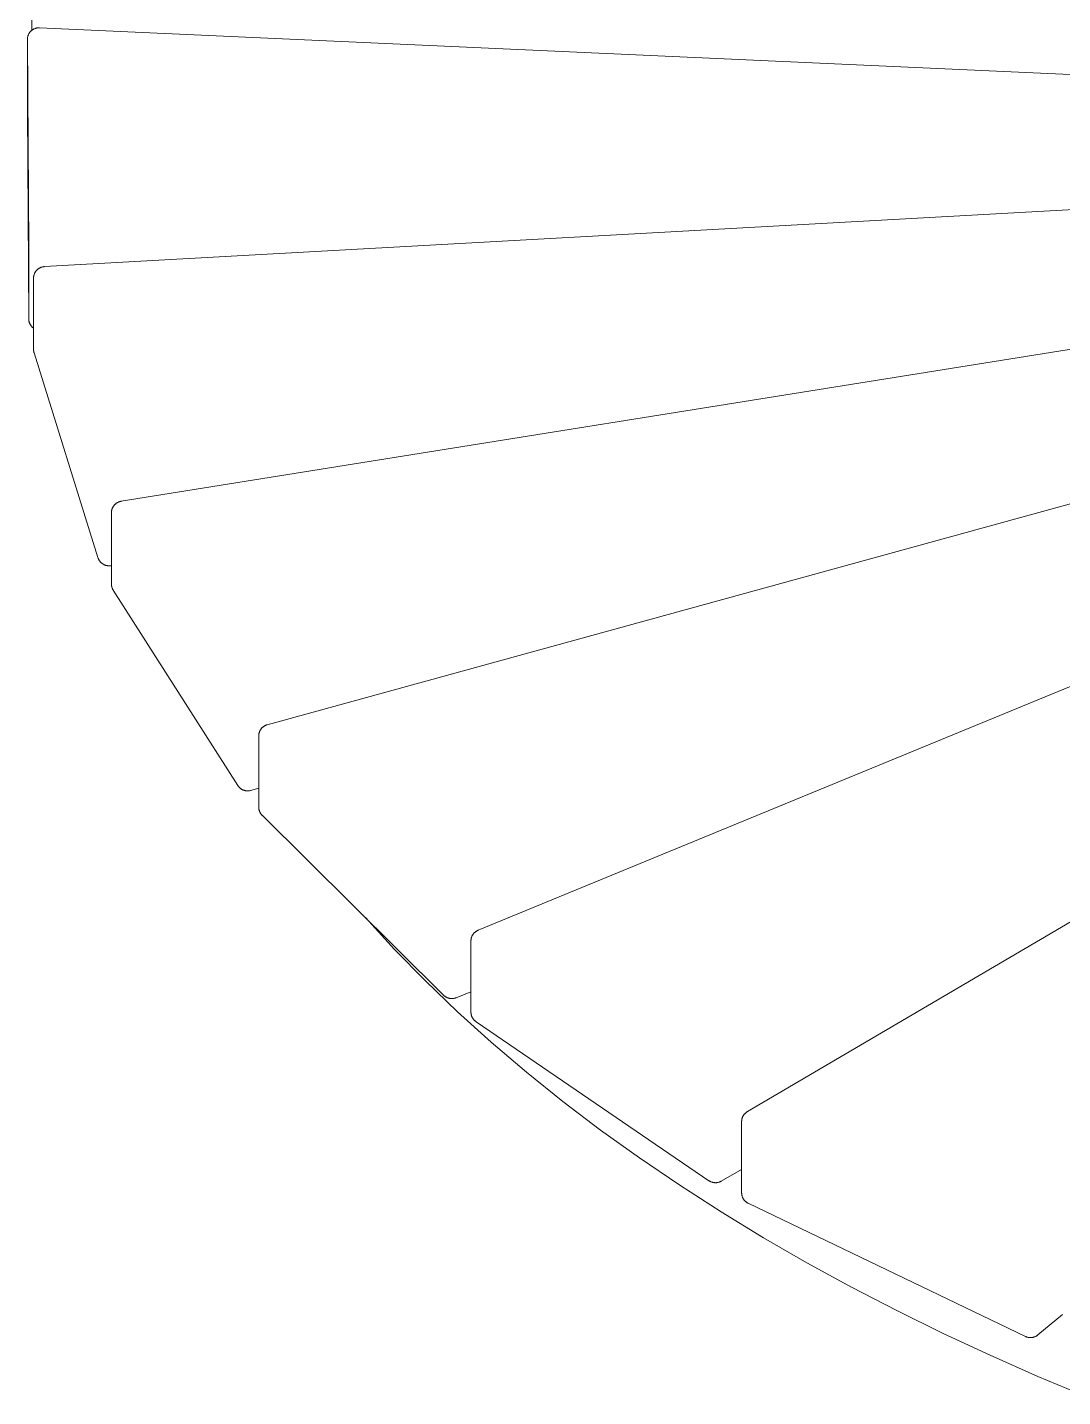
# Model space of a CAD drawing. Header units: inches. Extents: x -4 to 200, y 0 to 129.
# Drawn here: x 142.76 to 155.27, y 96.94 to 113.51 of the extents above; entities that cross this region are included whole.
import ezdxf

# ---------------------------------------------------------------- set-up
doc = ezdxf.new("R2010")
doc.units = ezdxf.units.IN
doc.layers.add('ZANO_R', color=7, linetype='Continuous', lineweight=0)

msp = doc.modelspace()

# ---------------------------------------------------------------- linework, layer by layer
at = {"layer": 'ZANO_R'}
for p, q in [((142.81156, 113.47076), (142.81156, 113.73099)), ((142.81153, 113.47074), (142.81544, 113.47369)), ((142.81544, 113.47369), (142.81945, 113.47651)), ((142.81945, 113.47651), (142.82355, 113.47918)), ((142.82355, 113.47918), (142.82775, 113.48171)), ((142.82775, 113.48171), (142.83203, 113.48409)), ((142.83203, 113.48409), (142.83639, 113.48632)), ((142.83639, 113.48632), (142.84083, 113.48839)), ((142.84083, 113.48839), (142.84533, 113.49031)), ((142.84533, 113.49031), (142.8499, 113.49208)), ((142.8499, 113.49208), (142.85453, 113.49368)), ((142.85453, 113.49368), (142.85921, 113.49512)), ((142.85921, 113.49512), (142.86394, 113.49639)), ((142.86394, 113.49639), (142.86871, 113.4975)), ((142.86871, 113.4975), (142.87351, 113.49845)), ((142.87351, 113.49845), (142.87835, 113.49922)), ((142.87835, 113.49922), (142.88321, 113.49983)), ((142.88321, 113.49983), (142.88809, 113.50026)), ((142.88809, 113.50026), (142.89298, 113.50053)), ((142.89298, 113.50053), (142.89787, 113.50063)), ((142.89787, 113.50063), (142.90121, 113.50059)), ((142.90121, 113.50059), (142.90454, 113.50048)), ((142.90454, 113.50048), (159.24599, 112.75795)), ((142.75767, 113.36013), (142.75775, 113.36503)), ((142.75767, 113.35984), (142.75767, 113.36013)), ((142.75767, 113.35984), (142.77326, 110.84147)), ((142.75767, 112.49949), (142.75767, 113.35984)), ((142.75775, 113.36503), (142.75801, 113.36992)), ((142.75801, 113.36992), (142.75844, 113.3748)), ((142.75844, 113.3748), (142.75903, 113.37966)), ((142.75903, 113.37966), (142.7598, 113.3845)), ((142.7598, 113.3845), (142.76073, 113.3893)), ((142.76073, 113.3893), (142.76183, 113.39408)), ((142.76183, 113.39408), (142.7631, 113.39881)), ((142.7631, 113.39881), (142.76453, 113.40349)), ((142.76453, 113.40349), (142.76612, 113.40812)), ((142.76612, 113.40812), (142.76787, 113.4127)), ((142.76787, 113.4127), (142.76978, 113.41721)), ((142.76978, 113.41721), (142.77185, 113.42165)), ((142.77185, 113.42165), (142.77407, 113.42601)), ((142.77407, 113.42601), (142.77644, 113.4303)), ((142.77644, 113.4303), (142.77896, 113.4345)), ((142.77896, 113.4345), (142.78163, 113.4386)), ((142.78163, 113.4386), (142.78443, 113.44262)), ((142.78443, 113.44262), (142.78738, 113.44653)), ((142.78738, 113.44653), (142.79046, 113.45034)), ((142.79046, 113.45034), (142.79367, 113.45404)), ((142.79367, 113.45404), (142.797, 113.45763)), ((142.797, 113.45763), (142.80046, 113.46109)), ((142.80046, 113.46109), (142.80404, 113.46444)), ((142.80404, 113.46444), (142.80773, 113.46765)), ((142.80773, 113.46765), (142.81153, 113.47074)), ((142.77326, 109.98113), (142.75767, 112.49949)), ((142.96443, 110.61141), (159.28094, 111.51849)), ((142.77326, 110.84147), (142.77326, 109.98113)), ((142.83247, 110.48549), (142.83304, 110.49025)), ((142.83304, 110.49025), (142.83377, 110.49499)), ((142.83377, 110.49499), (142.83467, 110.4997)), ((142.83467, 110.4997), (142.83572, 110.50438)), ((142.83572, 110.50438), (142.83694, 110.50901)), ((142.83694, 110.50901), (142.83831, 110.51361)), ((142.83831, 110.51361), (142.83983, 110.51815)), ((142.83983, 110.51815), (142.84152, 110.52264)), ((142.84152, 110.52264), (142.84335, 110.52707)), ((142.84335, 110.52707), (142.84533, 110.53143)), ((142.84533, 110.53143), (142.84746, 110.53573)), ((142.84746, 110.53573), (142.84974, 110.53995)), ((142.84974, 110.53995), (142.85216, 110.54408)), ((142.85216, 110.54408), (142.85472, 110.54814)), ((142.85472, 110.54814), (142.85741, 110.5521)), ((142.85741, 110.5521), (142.86024, 110.55597)), ((142.86024, 110.55597), (142.8632, 110.55974)), ((142.8632, 110.55974), (142.86629, 110.56341)), ((142.86629, 110.56341), (142.8695, 110.56697)), ((142.8695, 110.56697), (142.87282, 110.57042)), ((142.87282, 110.57042), (142.87627, 110.57375)), ((142.87627, 110.57375), (142.87983, 110.57697)), ((142.87983, 110.57697), (142.88349, 110.58006)), ((142.88349, 110.58006), (142.88726, 110.58302)), ((142.88726, 110.58302), (142.89112, 110.58586)), ((142.89112, 110.58586), (142.89509, 110.58856)), ((142.89509, 110.58856), (142.89914, 110.59112)), ((142.89914, 110.59112), (142.90327, 110.59354)), ((142.90327, 110.59354), (142.90749, 110.59582)), ((142.90749, 110.59582), (142.91178, 110.59796)), ((142.91178, 110.59796), (142.91614, 110.59995)), ((142.91614, 110.59995), (142.92057, 110.60179)), ((142.92057, 110.60179), (142.92506, 110.60347)), ((142.92506, 110.60347), (142.9296, 110.60501)), ((142.9296, 110.60501), (142.93419, 110.60638)), ((142.93419, 110.60638), (142.93883, 110.6076)), ((142.93883, 110.6076), (142.9435, 110.60866)), ((142.9435, 110.60866), (142.94821, 110.60956)), ((142.94821, 110.60956), (142.95295, 110.6103)), ((142.95295, 110.6103), (142.95771, 110.61088)), ((142.95771, 110.61088), (142.96106, 110.61119)), ((142.96106, 110.61119), (142.96443, 110.61141)), ((142.83173, 110.47114), (142.83182, 110.47593)), ((142.83173, 109.61079), (142.83173, 110.47114)), ((142.83182, 110.47593), (142.83206, 110.48072)), ((142.83206, 110.48072), (142.83247, 110.48549)), ((143.89187, 107.77218), (159.68768, 110.3013)), ((142.77326, 109.98055), (142.77326, 109.98113)), ((142.77338, 109.97565), (142.77326, 109.98055)), ((142.77366, 109.97076), (142.77338, 109.97565)), ((142.77412, 109.96589), (142.77366, 109.97076)), ((142.77475, 109.96103), (142.77412, 109.96589)), ((142.77554, 109.9562), (142.77475, 109.96103)), ((142.7765, 109.95139), (142.77554, 109.9562)), ((142.77763, 109.94663), (142.7765, 109.95139)), ((142.77893, 109.94191), (142.77763, 109.94663)), ((142.78039, 109.93723), (142.77893, 109.94191)), ((142.78201, 109.93261), (142.78039, 109.93723)), ((142.78379, 109.92805), (142.78201, 109.93261)), ((142.78573, 109.92355), (142.78379, 109.92805)), ((142.78782, 109.91912), (142.78573, 109.92355)), ((142.79007, 109.91477), (142.78782, 109.91912)), ((142.79247, 109.9105), (142.79007, 109.91477)), ((142.79501, 109.90632), (142.79247, 109.9105)), ((142.7977, 109.90223), (142.79501, 109.90632)), ((142.80053, 109.89823), (142.7977, 109.90223)), ((142.8035, 109.89433), (142.80053, 109.89823)), ((142.8066, 109.89054), (142.8035, 109.89433)), ((142.80984, 109.88686), (142.8066, 109.89054)), ((142.8132, 109.8833), (142.80984, 109.88686)), ((142.81668, 109.87986), (142.8132, 109.8833)), ((142.82027, 109.87653), (142.81668, 109.87986)), ((142.82399, 109.87334), (142.82027, 109.87653)), ((142.82781, 109.87028), (142.82399, 109.87334)), ((142.83173, 109.86735), (142.82781, 109.87028)), ((142.83181, 109.60607), (142.83173, 109.61079)), ((142.83205, 109.60136), (142.83181, 109.60607)), ((142.83245, 109.59666), (142.83205, 109.60136)), ((142.833, 109.59197), (142.83245, 109.59666)), ((142.83371, 109.58731), (142.833, 109.59197)), ((142.83458, 109.58267), (142.83371, 109.58731)), ((142.8356, 109.57806), (142.83458, 109.58267)), ((142.83677, 109.5735), (142.8356, 109.57806)), ((142.8381, 109.56897), (142.83677, 109.5735)), ((143.6109, 107.09042), (142.8381, 109.56897)), ((145.65781, 105.06876), (160.45297, 109.14308)), ((148.2077, 102.58266), (161.55266, 108.07838)), ((143.77877, 107.67124), (143.78013, 107.67582)), ((143.78013, 107.67582), (143.78165, 107.68036)), ((143.78165, 107.68036), (143.78332, 107.68484)), ((143.78332, 107.68484), (143.78515, 107.68926)), ((143.78515, 107.68926), (143.78712, 107.69361)), ((143.78712, 107.69361), (143.78924, 107.6979)), ((143.78924, 107.6979), (143.79151, 107.70211)), ((143.79151, 107.70211), (143.79391, 107.70624)), ((143.79391, 107.70624), (143.79646, 107.71029)), ((143.79646, 107.71029), (143.79914, 107.71424)), ((143.79914, 107.71424), (143.80196, 107.71811)), ((143.80196, 107.71811), (143.8049, 107.72188)), ((143.8049, 107.72188), (143.80798, 107.72554)), ((143.80798, 107.72554), (143.81117, 107.7291)), ((143.81117, 107.7291), (143.81448, 107.73254)), ((143.81448, 107.73254), (143.81791, 107.73588)), ((143.81791, 107.73588), (143.82145, 107.73909)), ((143.82145, 107.73909), (143.8251, 107.74218)), ((143.8251, 107.74218), (143.82885, 107.74514)), ((143.82885, 107.74514), (143.8327, 107.74798)), ((143.8327, 107.74798), (143.83665, 107.75068)), ((143.83665, 107.75068), (143.84068, 107.75325)), ((143.84068, 107.75325), (143.8448, 107.75568)), ((143.8448, 107.75568), (143.849, 107.75797)), ((143.849, 107.75797), (143.85328, 107.76011)), ((143.85328, 107.76011), (143.85762, 107.7621)), ((143.85762, 107.7621), (143.86203, 107.76395)), ((143.86203, 107.76395), (143.8665, 107.76565)), ((143.8665, 107.76565), (143.87103, 107.76719)), ((143.87103, 107.76719), (143.8756, 107.76858)), ((143.8756, 107.76858), (143.88022, 107.76981)), ((143.88022, 107.76981), (143.88488, 107.77088)), ((143.88488, 107.77088), (143.88837, 107.77158)), ((143.88837, 107.77158), (143.89187, 107.77218)), ((143.77359, 107.63346), (143.77367, 107.63824)), ((143.77359, 106.77311), (143.77359, 107.63346)), ((143.77367, 107.63824), (143.77392, 107.64301)), ((143.77392, 107.64301), (143.77432, 107.64778)), ((143.77432, 107.64778), (143.77489, 107.65252)), ((143.77489, 107.65252), (143.77562, 107.65725)), ((143.77562, 107.65725), (143.77651, 107.66195)), ((143.77651, 107.66195), (143.77756, 107.66661)), ((143.77756, 107.66661), (143.77877, 107.67124)), ((143.61241, 107.08585), (143.6109, 107.09042)), ((143.61408, 107.08133), (143.61241, 107.08585)), ((143.6159, 107.07687), (143.61408, 107.08133)), ((143.61788, 107.07247), (143.6159, 107.07687)), ((143.62, 107.06815), (143.61788, 107.07247)), ((143.62228, 107.0639), (143.62, 107.06815)), ((143.62469, 107.05973), (143.62228, 107.0639)), ((143.62725, 107.05564), (143.62469, 107.05973)), ((143.62995, 107.05165), (143.62725, 107.05564)), ((143.63278, 107.04775), (143.62995, 107.05165)), ((143.63574, 107.04395), (143.63278, 107.04775)), ((143.63883, 107.04025), (143.63574, 107.04395)), ((143.64205, 107.03666), (143.63883, 107.04025)), ((143.64539, 107.03319), (143.64205, 107.03666)), ((143.64885, 107.02983), (143.64539, 107.03319)), ((143.65241, 107.02659), (143.64885, 107.02983)), ((143.65609, 107.02348), (143.65241, 107.02659)), ((143.65988, 107.02049), (143.65609, 107.02348)), ((143.66376, 107.01764), (143.65988, 107.02049)), ((143.66774, 107.01492), (143.66376, 107.01764)), ((143.67181, 107.01234), (143.66774, 107.01492)), ((143.67596, 107.0099), (143.67181, 107.01234)), ((151.46321, 100.38827), (162.95249, 107.13841)), ((143.6802, 107.0076), (143.67596, 107.0099)), ((143.68451, 107.00545), (143.6802, 107.0076)), ((143.68889, 107.00345), (143.68451, 107.00545)), ((143.69335, 107.0016), (143.68889, 107.00345)), ((143.69786, 106.9999), (143.69335, 107.0016)), ((143.70242, 106.99836), (143.69786, 106.9999)), ((143.70704, 106.99698), (143.70242, 106.99836)), ((143.7117, 106.99576), (143.70704, 106.99698)), ((143.7164, 106.9947), (143.7117, 106.99576)), ((143.72114, 106.99379), (143.7164, 106.9947)), ((143.7259, 106.99306), (143.72114, 106.99379)), ((143.73068, 106.99248), (143.7259, 106.99306)), ((143.73548, 106.99207), (143.73068, 106.99248)), ((143.7403, 106.99183), (143.73548, 106.99207)), ((143.74512, 106.99175), (143.7403, 106.99183)), ((143.74993, 106.99183), (143.74512, 106.99175)), ((143.75475, 106.99209), (143.74993, 106.99183)), ((143.75955, 106.9925), (143.75475, 106.99209)), ((143.76296, 106.9929), (143.75955, 106.9925)), ((143.76637, 106.99338), (143.76296, 106.9929)), ((143.77359, 106.99449), (143.76637, 106.99338)), ((143.77367, 106.76842), (143.77359, 106.77311)), ((143.7739, 106.76373), (143.77367, 106.76842)), ((143.77429, 106.75906), (143.7739, 106.76373)), ((143.77484, 106.7544), (143.77429, 106.75906)), ((143.77554, 106.74977), (143.77484, 106.7544)), ((143.7764, 106.74516), (143.77554, 106.74977)), ((143.77741, 106.74058), (143.7764, 106.74516)), ((143.77857, 106.73603), (143.77741, 106.74058)), ((143.77988, 106.73153), (143.77857, 106.73603)), ((143.78135, 106.72707), (143.77988, 106.73153)), ((143.78296, 106.72267), (143.78135, 106.72707)), ((143.78471, 106.71832), (143.78296, 106.72267)), ((143.78661, 106.71403), (143.78471, 106.71832)), ((143.78866, 106.70981), (143.78661, 106.71403)), ((143.79084, 106.70566), (143.78866, 106.70981)), ((143.79316, 106.70159), (143.79084, 106.70566)), ((143.79561, 106.69759), (143.79316, 106.70159)), ((145.30213, 104.33418), (143.79561, 106.69759)), ((145.58698, 105.02302), (145.59016, 105.02671)), ((145.59016, 105.02671), (145.59345, 105.03028)), ((145.59345, 105.03028), (145.59687, 105.03374)), ((145.59687, 105.03374), (145.60041, 105.03709)), ((145.60041, 105.03709), (145.60405, 105.0403)), ((145.60405, 105.0403), (145.60781, 105.04339)), ((145.60781, 105.04339), (145.61168, 105.04635)), ((145.61168, 105.04635), (145.61564, 105.04917)), ((145.61564, 105.04917), (145.6197, 105.05185)), ((145.6197, 105.05185), (145.62385, 105.05439)), ((145.62385, 105.05439), (145.62808, 105.05678)), ((145.62808, 105.05678), (145.6324, 105.05903)), ((145.6324, 105.05903), (145.63679, 105.06113)), ((145.63679, 105.06113), (145.64125, 105.06307)), ((145.64125, 105.06307), (145.64577, 105.06486)), ((145.64577, 105.06486), (145.65035, 105.06649)), ((145.65035, 105.06649), (145.65407, 105.06768)), ((145.65407, 105.06768), (145.65781, 105.06876)), ((145.55462, 104.93331), (145.5547, 104.93818)), ((145.55462, 104.07296), (145.55462, 104.93331)), ((145.5547, 104.93818), (145.55496, 104.94303)), ((145.55496, 104.94303), (145.55538, 104.94788)), ((145.55538, 104.94788), (145.55596, 104.95271)), ((145.55596, 104.95271), (145.55672, 104.95751)), ((145.55672, 104.95751), (145.55764, 104.96229)), ((145.55764, 104.96229), (145.55873, 104.96703)), ((145.55873, 104.96703), (145.55998, 104.97173)), ((145.55998, 104.97173), (145.56139, 104.97639)), ((145.56139, 104.97639), (145.56296, 104.98099)), ((145.56296, 104.98099), (145.56469, 104.98554)), ((145.56469, 104.98554), (145.56657, 104.99002)), ((145.56657, 104.99002), (145.56861, 104.99444)), ((145.56861, 104.99444), (145.57081, 104.99878)), ((145.57081, 104.99878), (145.57315, 105.00305)), ((145.57315, 105.00305), (145.57564, 105.00723)), ((145.57564, 105.00723), (145.57827, 105.01132)), ((145.57827, 105.01132), (145.58104, 105.01532)), ((145.58104, 105.01532), (145.58394, 105.01922)), ((145.58394, 105.01922), (145.58698, 105.02302)), ((145.30482, 104.33012), (145.30213, 104.33418)), ((145.30765, 104.32615), (145.30482, 104.33012)), ((145.31061, 104.32229), (145.30765, 104.32615)), ((145.3137, 104.31853), (145.31061, 104.32229)), ((145.31692, 104.31489), (145.3137, 104.31853)), ((145.32027, 104.31135), (145.31692, 104.31489)), ((145.32374, 104.30793), (145.32027, 104.31135)), ((145.32732, 104.30464), (145.32374, 104.30793)), ((145.33102, 104.30147), (145.32732, 104.30464)), ((145.33482, 104.29843), (145.33102, 104.30147)), ((145.33872, 104.29553), (145.33482, 104.29843)), ((145.34273, 104.29276), (145.33872, 104.29553)), ((145.34682, 104.29013), (145.34273, 104.29276)), ((145.35101, 104.28765), (145.34682, 104.29013)), ((145.35528, 104.28531), (145.35101, 104.28765)), ((145.35963, 104.28312), (145.35528, 104.28531)), ((145.36405, 104.28109), (145.35963, 104.28312)), ((145.36854, 104.2792), (145.36405, 104.28109)), ((145.37309, 104.27748), (145.36854, 104.2792)), ((145.3777, 104.27591), (145.37309, 104.27748)), ((145.38236, 104.27451), (145.3777, 104.27591)), ((145.38706, 104.27326), (145.38236, 104.27451)), ((145.39181, 104.27218), (145.38706, 104.27326)), ((145.39659, 104.27127), (145.39181, 104.27218)), ((145.4014, 104.27052), (145.39659, 104.27127)), ((145.40623, 104.26994), (145.4014, 104.27052)), ((145.41108, 104.26952), (145.40623, 104.26994)), ((145.41595, 104.26928), (145.41108, 104.26952)), ((145.42081, 104.2692), (145.41595, 104.26928)), ((145.42568, 104.26929), (145.42081, 104.2692)), ((145.43054, 104.26955), (145.42568, 104.26929)), ((145.43539, 104.26998), (145.43054, 104.26955)), ((145.44022, 104.27058), (145.43539, 104.26998)), ((145.44503, 104.27134), (145.44022, 104.27058)), ((145.4498, 104.27227), (145.44503, 104.27134)), ((145.45341, 104.27308), (145.4498, 104.27227)), ((145.45699, 104.27399), (145.45341, 104.27308)), ((145.55462, 104.30017), (145.45699, 104.27399)), ((145.5547, 104.06814), (145.55462, 104.07296)), ((145.55495, 104.06333), (145.5547, 104.06814)), ((145.55536, 104.05852), (145.55495, 104.06333)), ((145.55594, 104.05373), (145.55536, 104.05852)), ((145.55668, 104.04897), (145.55594, 104.05373)), ((145.55759, 104.04423), (145.55668, 104.04897)), ((145.55866, 104.03953), (145.55759, 104.04423)), ((145.55988, 104.03487), (145.55866, 104.03953)), ((145.56127, 104.03025), (145.55988, 104.03487)), ((145.56282, 104.02568), (145.56127, 104.03025)), ((145.56452, 104.02117), (145.56282, 104.02568)), ((145.56637, 104.01671), (145.56452, 104.02117)), ((145.56838, 104.01233), (145.56637, 104.01671)), ((145.57053, 104.00802), (145.56838, 104.01233)), ((145.57284, 104.00378), (145.57053, 104.00802)), ((145.57528, 103.99962), (145.57284, 104.00378)), ((145.57787, 103.99555), (145.57528, 103.99962)), ((145.5806, 103.99157), (145.57787, 103.99555)), ((145.58346, 103.98769), (145.5806, 103.99157)), ((145.58645, 103.98391), (145.58346, 103.98769)), ((145.58957, 103.98023), (145.58645, 103.98391)), ((145.59281, 103.97667), (145.58957, 103.98023)), ((145.59618, 103.97321), (145.59281, 103.97667)), ((147.79065, 101.79674), (145.59618, 103.97321)), ((147.19776, 102.34976), (146.84386, 102.73577)), ((148.14753, 102.53532), (148.15048, 102.53923)), ((148.15048, 102.53923), (148.15356, 102.54304)), ((148.15356, 102.54304), (148.15678, 102.54674)), ((148.15678, 102.54674), (148.16012, 102.55033)), ((148.16012, 102.55033), (148.16359, 102.5538)), ((148.16359, 102.5538), (148.16717, 102.55714)), ((148.16717, 102.55714), (148.17087, 102.56036)), ((148.17087, 102.56036), (148.17468, 102.56344)), ((148.17468, 102.56344), (148.1786, 102.5664)), ((148.1786, 102.5664), (148.18262, 102.56921)), ((148.18262, 102.56921), (148.18673, 102.57188)), ((148.18673, 102.57188), (148.19093, 102.57441)), ((148.19093, 102.57441), (148.19522, 102.57678)), ((148.19522, 102.57678), (148.19959, 102.57901)), ((148.19959, 102.57901), (148.20361, 102.5809)), ((148.20361, 102.5809), (148.2077, 102.58266)), ((148.12071, 102.45275), (148.12079, 102.45765)), ((148.12071, 101.5924), (148.12071, 102.45275)), ((148.12079, 102.45765), (148.12105, 102.46255)), ((148.12105, 102.46255), (148.12147, 102.46743)), ((148.12147, 102.46743), (148.12207, 102.4723)), ((148.12207, 102.4723), (148.12284, 102.47714)), ((148.12284, 102.47714), (148.12377, 102.48195)), ((148.12377, 102.48195), (148.12488, 102.48673)), ((148.12488, 102.48673), (148.12615, 102.49147)), ((148.12615, 102.49147), (148.12758, 102.49616)), ((148.12758, 102.49616), (148.12918, 102.50079)), ((148.12918, 102.50079), (148.13093, 102.50537)), ((148.13093, 102.50537), (148.13285, 102.50988)), ((148.13285, 102.50988), (148.13492, 102.51433)), ((148.13492, 102.51433), (148.13714, 102.5187)), ((148.13714, 102.5187), (148.13952, 102.52298)), ((148.13952, 102.52298), (148.14205, 102.52719)), ((148.14205, 102.52719), (148.14472, 102.5313)), ((148.14472, 102.5313), (148.14753, 102.53532)), ((147.56986, 101.96937), (147.19776, 102.34976)), ((147.95975, 101.59501), (147.56986, 101.96937)), ((147.79415, 101.79338), (147.79065, 101.79674)), ((147.79777, 101.79015), (147.79415, 101.79338)), ((147.8015, 101.78704), (147.79777, 101.79015)), ((147.80533, 101.78406), (147.8015, 101.78704)), ((147.80927, 101.78122), (147.80533, 101.78406)), ((147.8133, 101.77852), (147.80927, 101.78122)), ((147.81742, 101.77595), (147.8133, 101.77852)), ((147.82162, 101.77353), (147.81742, 101.77595)), ((147.82591, 101.77126), (147.82162, 101.77353)), ((147.83028, 101.76913), (147.82591, 101.77126)), ((147.83471, 101.76716), (147.83028, 101.76913)), ((147.83921, 101.76534), (147.83471, 101.76716)), ((147.84377, 101.76368), (147.83921, 101.76534)), ((147.84838, 101.76218), (147.84377, 101.76368)), ((147.85305, 101.76083), (147.84838, 101.76218)), ((147.85776, 101.75965), (147.85305, 101.76083)), ((147.8625, 101.75863), (147.85776, 101.75965)), ((147.86728, 101.75778), (147.8625, 101.75863)), ((147.87208, 101.75709), (147.86728, 101.75778)), ((147.87691, 101.75657), (147.87208, 101.75709)), ((147.88175, 101.75622), (147.87691, 101.75657)), ((147.8866, 101.75603), (147.88175, 101.75622)), ((147.89145, 101.75601), (147.8866, 101.75603)), ((147.8963, 101.75616), (147.89145, 101.75601)), ((147.90115, 101.75648), (147.8963, 101.75616)), ((147.90598, 101.75696), (147.90115, 101.75648)), ((147.91079, 101.75761), (147.90598, 101.75696)), ((147.91557, 101.75842), (147.91079, 101.75761)), ((147.92032, 101.7594), (147.91557, 101.75842)), ((147.92504, 101.76055), (147.92032, 101.7594)), ((147.92972, 101.76185), (147.92504, 101.76055)), ((147.93434, 101.76332), (147.92972, 101.76185)), ((147.93824, 101.76469), (147.93434, 101.76332)), ((147.94209, 101.76618), (147.93824, 101.76469)), ((148.12071, 101.83815), (147.94209, 101.76618)), ((148.36698, 101.2271), (147.95975, 101.59501)), ((148.12079, 101.58753), (148.12071, 101.5924)), ((148.12104, 101.58266), (148.12079, 101.58753)), ((148.12147, 101.5778), (148.12104, 101.58266)), ((148.12206, 101.57296), (148.12147, 101.5778)), ((148.12281, 101.56815), (148.12206, 101.57296)), ((148.12374, 101.56336), (148.12281, 101.56815)), ((148.12483, 101.55861), (148.12374, 101.56336)), ((148.12608, 101.5539), (148.12483, 101.55861)), ((148.1275, 101.54924), (148.12608, 101.5539)), ((148.12908, 101.54463), (148.1275, 101.54924)), ((148.13081, 101.54007), (148.12908, 101.54463)), ((148.13271, 101.53558), (148.13081, 101.54007)), ((148.13476, 101.53116), (148.13271, 101.53558)), ((148.13696, 101.52681), (148.13476, 101.53116)), ((148.13931, 101.52254), (148.13696, 101.52681)), ((148.1418, 101.51835), (148.13931, 101.52254)), ((148.14445, 101.51425), (148.1418, 101.51835)), ((148.14723, 101.51025), (148.14445, 101.51425)), ((148.15014, 101.50635), (148.14723, 101.51025)), ((148.1532, 101.50254), (148.15014, 101.50635)), ((148.15638, 101.49885), (148.1532, 101.50254)), ((148.15969, 101.49527), (148.15638, 101.49885)), ((148.16312, 101.49181), (148.15969, 101.49527)), ((148.16667, 101.48847), (148.16312, 101.49181)), ((148.17033, 101.48525), (148.16667, 101.48847)), ((148.1741, 101.48216), (148.17033, 101.48525)), ((148.17798, 101.47921), (148.1741, 101.48216)), ((148.18195, 101.47639), (148.17798, 101.47921)), ((150.9977, 99.55299), (148.18195, 101.47639)), ((148.79106, 100.86603), (148.36698, 101.2271)), ((149.23147, 100.51219), (148.79106, 100.86603)), ((149.68765, 100.16593), (149.23147, 100.51219)), ((151.45725, 100.38457), (151.4602, 100.38646)), ((151.4602, 100.38646), (151.46321, 100.38827)), ((151.39388, 100.26713), (151.39396, 100.27197)), ((151.39388, 99.40679), (151.39388, 100.26713)), ((151.39396, 100.27197), (151.39421, 100.27681)), ((151.39421, 100.27681), (151.39463, 100.28163)), ((151.39463, 100.28163), (151.39521, 100.28644)), ((151.39521, 100.28644), (151.39596, 100.29122)), ((151.39596, 100.29122), (151.39687, 100.29597)), ((151.39687, 100.29597), (151.39795, 100.30069)), ((151.39795, 100.30069), (151.39918, 100.30537)), ((151.39918, 100.30537), (151.40058, 100.31001)), ((151.40058, 100.31001), (151.40214, 100.31459)), ((151.40214, 100.31459), (151.40385, 100.31912)), ((151.40385, 100.31912), (151.40572, 100.32358)), ((151.40572, 100.32358), (151.40774, 100.32798)), ((151.40774, 100.32798), (151.40991, 100.33231)), ((151.40991, 100.33231), (151.41223, 100.33656)), ((151.41223, 100.33656), (151.41469, 100.34072)), ((151.41469, 100.34072), (151.4173, 100.3448)), ((151.4173, 100.3448), (151.42004, 100.34879)), ((151.42004, 100.34879), (151.42292, 100.35268)), ((151.42292, 100.35268), (151.42594, 100.35647)), ((151.42594, 100.35647), (151.42908, 100.36015)), ((151.42908, 100.36015), (151.43235, 100.36372)), ((151.43235, 100.36372), (151.43573, 100.36718)), ((151.43573, 100.36718), (151.43924, 100.37052)), ((151.43924, 100.37052), (151.44286, 100.37373)), ((151.44286, 100.37373), (151.44658, 100.37682)), ((151.44658, 100.37682), (151.45041, 100.37978)), ((151.45041, 100.37978), (151.45434, 100.38261)), ((151.45434, 100.38261), (151.45725, 100.38457)), ((150.15902, 99.82761), (149.68765, 100.16593)), ((150.64495, 99.49753), (150.15902, 99.82761)), ((151.39388, 99.68931), (151.14702, 99.54724)), ((151.14481, 99.17602), (150.64495, 99.49753)), ((151.00168, 99.55037), (150.9977, 99.55299)), ((151.00576, 99.54788), (151.00168, 99.55037)), ((151.00991, 99.54553), (151.00576, 99.54788)), ((151.01415, 99.54333), (151.00991, 99.54553)), ((151.01845, 99.54126), (151.01415, 99.54333)), ((151.02282, 99.53935), (151.01845, 99.54126)), ((151.02726, 99.53759), (151.02282, 99.53935)), ((151.03175, 99.53598), (151.02726, 99.53759)), ((151.0363, 99.53452), (151.03175, 99.53598)), ((151.04089, 99.53321), (151.0363, 99.53452)), ((151.04552, 99.53207), (151.04089, 99.53321)), ((151.05019, 99.53108), (151.04552, 99.53207)), ((151.05489, 99.53025), (151.05019, 99.53108)), ((151.05962, 99.52958), (151.05489, 99.53025)), ((151.06437, 99.52907), (151.05962, 99.52958)), ((151.06913, 99.52873), (151.06437, 99.52907)), ((151.0739, 99.52854), (151.06913, 99.52873)), ((151.07867, 99.52852), (151.0739, 99.52854)), ((151.08344, 99.52866), (151.07867, 99.52852)), ((151.0882, 99.52896), (151.08344, 99.52866)), ((151.09296, 99.52943), (151.0882, 99.52896)), ((151.09769, 99.53005), (151.09296, 99.52943)), ((151.1024, 99.53083), (151.09769, 99.53005)), ((151.10707, 99.53178), (151.1024, 99.53083)), ((151.11172, 99.53288), (151.10707, 99.53178)), ((151.11632, 99.53414), (151.11172, 99.53288)), ((151.12088, 99.53556), (151.11632, 99.53414)), ((151.12539, 99.53713), (151.12088, 99.53556)), ((151.12984, 99.53885), (151.12539, 99.53713)), ((151.13423, 99.54072), (151.12984, 99.53885)), ((151.13856, 99.54274), (151.13423, 99.54072)), ((151.14283, 99.54492), (151.13856, 99.54274)), ((151.14702, 99.54724), (151.14283, 99.54492)), ((151.39396, 99.40201), (151.39388, 99.40679)), ((151.3942, 99.39724), (151.39396, 99.40201)), ((151.39461, 99.39248), (151.3942, 99.39724)), ((151.39518, 99.38773), (151.39461, 99.39248)), ((151.39591, 99.38301), (151.39518, 99.38773)), ((151.3968, 99.37831), (151.39591, 99.38301)), ((151.39784, 99.37365), (151.3968, 99.37831)), ((151.39905, 99.36903), (151.39784, 99.37365)), ((151.40041, 99.36445), (151.39905, 99.36903)), ((151.40193, 99.35991), (151.40041, 99.36445)), ((151.4036, 99.35544), (151.40193, 99.35991)), ((151.40542, 99.35102), (151.4036, 99.35544)), ((151.40739, 99.34667), (151.40542, 99.35102)), ((151.40951, 99.34238), (151.40739, 99.34667)), ((151.41177, 99.33817), (151.40951, 99.34238)), ((151.41418, 99.33404), (151.41177, 99.33817)), ((151.41672, 99.33), (151.41418, 99.33404)), ((151.4194, 99.32604), (151.41672, 99.33)), ((151.42221, 99.32218), (151.4194, 99.32604)), ((151.42516, 99.31841), (151.42221, 99.32218)), ((151.42823, 99.31475), (151.42516, 99.31841)), ((151.43142, 99.31119), (151.42823, 99.31475)), ((151.43473, 99.30775), (151.43142, 99.31119)), ((151.43815, 99.30441), (151.43473, 99.30775)), ((151.44169, 99.3012), (151.43815, 99.30441)), ((151.44534, 99.29811), (151.44169, 99.3012)), ((151.44908, 99.29514), (151.44534, 99.29811)), ((151.45293, 99.29231), (151.44908, 99.29514)), ((151.45687, 99.28961), (151.45293, 99.29231)), ((151.4609, 99.28704), (151.45687, 99.28961)), ((151.46501, 99.28461), (151.4609, 99.28704)), ((151.46921, 99.28232), (151.46501, 99.28461)), ((151.47348, 99.28018), (151.46921, 99.28232)), ((154.82494, 97.66829), (151.47348, 99.28018)), ((151.65792, 98.86334), (151.14481, 99.17602)), ((152.1836, 98.55975), (151.65792, 98.86334)), ((152.72114, 98.26549), (152.1836, 98.55975)), ((153.26981, 97.98077), (152.72114, 98.26549)), ((153.8289, 97.70577), (153.26981, 97.98077)), ((155.27469, 97.93261), (154.97503, 97.68636)), ((154.39764, 97.44067), (153.8289, 97.70577)), ((154.82928, 97.6663), (154.82494, 97.66829)), ((154.83369, 97.66445), (154.82928, 97.6663)), ((154.83815, 97.66275), (154.83369, 97.66445)), ((154.84268, 97.66121), (154.83815, 97.66275)), ((154.84725, 97.65982), (154.84268, 97.66121)), ((154.85186, 97.65858), (154.84725, 97.65982)), ((154.85652, 97.6575), (154.85186, 97.65858)), ((154.86121, 97.65659), (154.85652, 97.6575)), ((154.86593, 97.65583), (154.86121, 97.65659)), ((154.87067, 97.65523), (154.86593, 97.65583)), ((154.87542, 97.6548), (154.87067, 97.65523)), ((154.88019, 97.65453), (154.87542, 97.6548)), ((154.88497, 97.65441), (154.88019, 97.65453)), ((154.88975, 97.65447), (154.88497, 97.65441)), ((154.89452, 97.65468), (154.88975, 97.65447)), ((154.89929, 97.65506), (154.89452, 97.65468)), ((154.90403, 97.6556), (154.89929, 97.65506)), ((154.90876, 97.6563), (154.90403, 97.6556)), ((154.91346, 97.65715), (154.90876, 97.6563)), ((154.91813, 97.65817), (154.91346, 97.65715)), ((154.92276, 97.65935), (154.91813, 97.65817)), ((154.92735, 97.66069), (154.92276, 97.65935)), ((154.93189, 97.66217), (154.92735, 97.66069)), ((154.93638, 97.66382), (154.93189, 97.66217)), ((154.9408, 97.66561), (154.93638, 97.66382)), ((154.94517, 97.66756), (154.9408, 97.66561)), ((154.94946, 97.66965), (154.94517, 97.66756)), ((154.95369, 97.67188), (154.94946, 97.66965)), ((154.95783, 97.67426), (154.95369, 97.67188)), ((154.96189, 97.67678), (154.95783, 97.67426)), ((154.96587, 97.67943), (154.96189, 97.67678)), ((154.96898, 97.68166), (154.96587, 97.67943)), ((154.97204, 97.68397), (154.96898, 97.68166)), ((154.97503, 97.68636), (154.97204, 97.68397)), ((154.97529, 97.18558), (154.39764, 97.44067)), ((155.5611, 96.94064), (154.97529, 97.18558))]:
    msp.add_line(p, q, dxfattribs=at)

doc.saveas('drawing.dxf')
